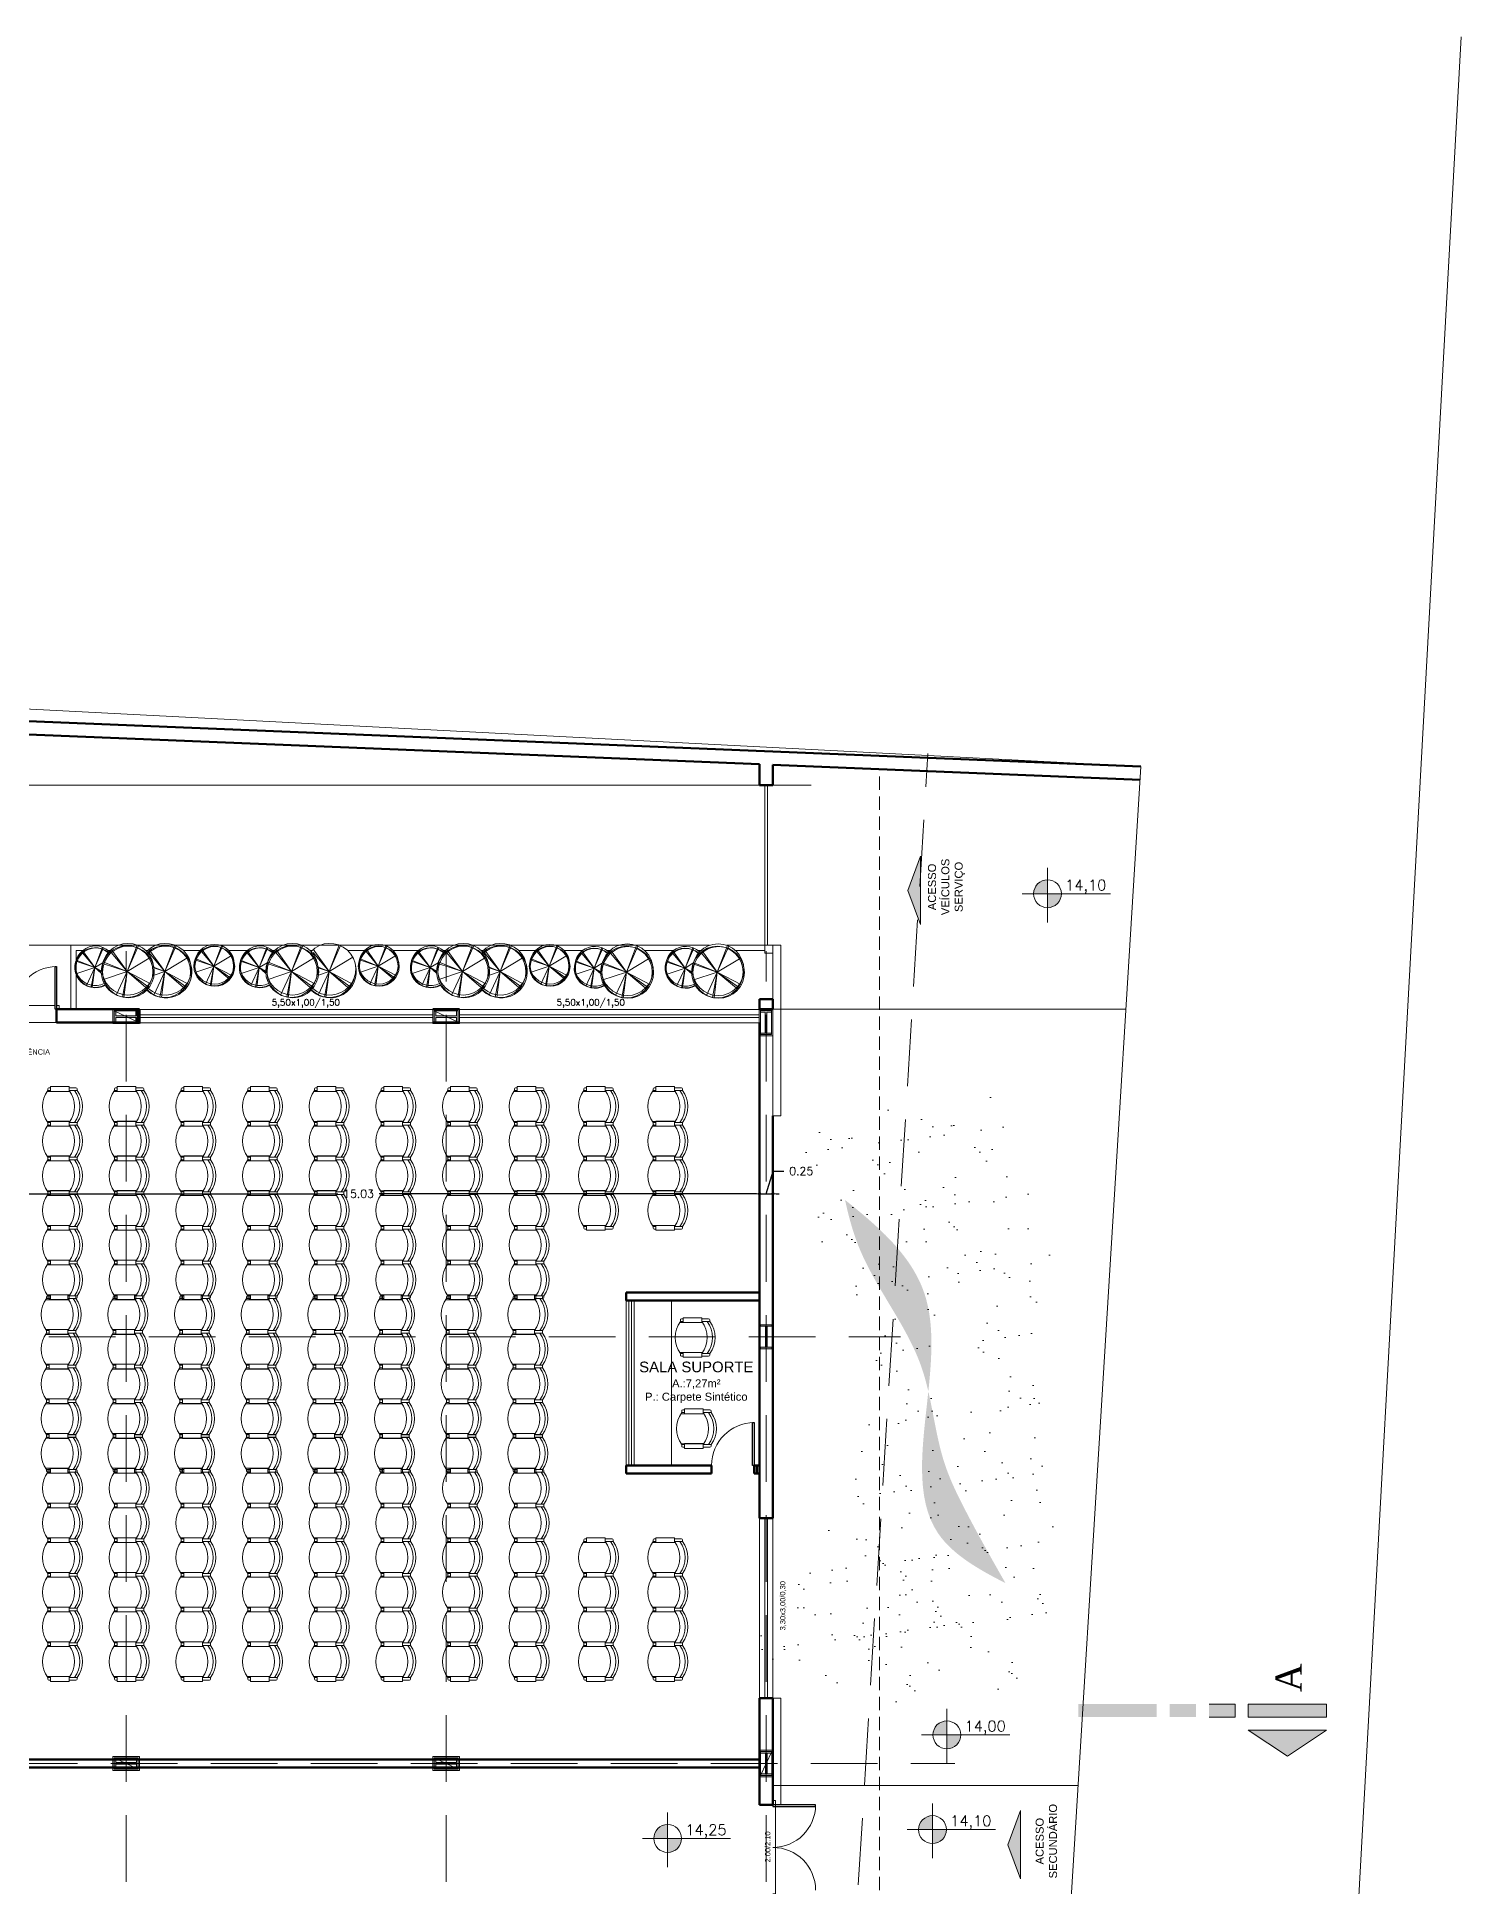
# Model space of a CAD drawing. Header units: millimetres. Extents: x 873 to 1072, y 159 to 369.
# Drawn here: x 973.61 to 1000.31, y 314.03 to 348.69 of the extents above; entities that cross this region are included whole.
import ezdxf

# ---------------------------------------------------------------- set-up
doc = ezdxf.new("R2010")
doc.units = ezdxf.units.MM
doc.header["$LTSCALE"] = 10
doc.header["$PDMODE"] = 34
for name, pattern in [('DASHDOT', [25.4, 12.7, -6.35, 0, -6.35]), ('DASHED2', [0.375, 0.25, -0.125]), ('HIDDEN2', [0.1875, 0.125, -0.0625])]:
    doc.linetypes.add(name, pattern=pattern)
doc.layers.get('0').update_dxf_attribs({"color": 90})
for name, color, linetype, lineweight in [('cinza 03', 252, 'Continuous', 13), ('COR1', 90, 'Continuous', 13), ('COTA', 90, 'Continuous', 9), ('linha estutura', 252, 'Continuous', 13), ('MOB', 90, 'Continuous', 13), ('MOBILIAR', 90, 'Continuous', 13), ('PAREDES 2', 50, 'Continuous', 50), ('Pilares', 16, 'Continuous', 20), ('pn 02', 16, 'Continuous', 20), ('PN-01', 90, 'Continuous', 13), ('PN-03', 180, 'Continuous', 30), ('ruas', 16, 'Continuous', 20), ('terreno', 16, 'Continuous', 20), ('texto', 16, 'Continuous', 20), ('TEXTO2', 90, 'Continuous', 15)]:
    doc.layers.add(name, color=color, linetype=linetype, lineweight=lineweight)
doc.styles.add('REGUA60', font='cityb___.ttf', dxfattribs={"width": 1.4})
doc.styles.get("Standard").update_dxf_attribs({"font": 'simplex.shx'})
doc.dimstyles.new('1-100', dxfattribs={"dimtxt": 0.15, "dimasz": 0.06, "dimexe": 0.2, "dimexo": 0.1, "dimgap": 0.1, "dimtad": 0, "dimzin": 0, "dimdsep": 46, "dimtxsty": 'Standard', "dimblk": 'DOT', "dimcen": 0.09, "dimclrd": 90, "dimclre": 90, "dimclrt": 16, "dimadec": 0, "dimazin": 0, "dimtfac": 1, "dimtofl": 0, "dimtmove": 0, "dimatfit": 3, "dimldrblk": 'DOT', "dimfxl": 0, "dimtolj": 1, "dimtzin": 0, "dimarcsym": 0})

# ---------------------------------------------------------------- blocks, each defined once
blk = doc.blocks.new('pilar')
at = {"layer": 'Pilares'}
blk.add_hatch(color=256, dxfattribs=at).paths.add_polyline_path([(-0.225, -0.025), (-0.225, -0.235), (-0.195, -0.235), (-0.195, -0.145), (0.195, -0.145), (0.195, -0.235), (0.225, -0.235), (0.225, -0.025), (0.195, -0.025), (0.195, -0.115), (-0.195, -0.115), (-0.195, -0.025)])
for p, q in [((-0.25, 0), (0.25, 0)), ((0.25, 0), (0.25, -0.26)), ((-0.25, 0), (-0.25, -0.26)), ((-0.25, -0.26), (0.25, -0.26)), ((-0.225, -0.025), (0.225, -0.025)), ((-0.225, -0.235), (0.225, -0.235))]:
    blk.add_line(p, q, dxfattribs=at)
at = {"layer": 'Pilares', "linetype": 'Continuous'}
for p, q in [((-0.195, -0.115), (-0.195, -0.025)), ((-0.195, -0.115), (0.195, -0.115)), ((-0.195, -0.235), (-0.195, -0.145)), ((-0.195, -0.145), (0.195, -0.145)), ((0.195, -0.115), (0.195, -0.025)), ((0.195, -0.235), (0.195, -0.145))]:
    blk.add_line(p, q, dxfattribs=at)
for points in [[(-0.195, -0.025), (-0.225, -0.025), (-0.225, -0.235), (-0.195, -0.235)], [(0.195, -0.235), (0.225, -0.235), (0.225, -0.025), (0.195, -0.025)]]:
    blk.add_lwpolyline(points, dxfattribs=at)
blk = doc.blocks.new('CADEIRA AUDI')
at = {"layer": 'MOBILIAR'}
for p, q in [((0.15, 0.35), (0.12, 0.35)), ((0.5, 0.37), (0.15, 0.37)), ((0.15, 0.28), (0.15, 0.37)), ((0.5, 0.28), (0.5, 0.37)), ((0.63, 0.35), (0.5, 0.35)), ((0.084, 0.277), (0.516, 0.277)), ((0.1, 0.33), (0.1, 0.3)), ((0.15, 0.3), (0.1, 0.3)), ((0.5, 0.28), (0.15, 0.28)), ((0.65, 0.3), (0.5, 0.3)), ((0.65, 0.3), (0.65, 0.33)), ((0.087, -0.283), (0.513, -0.283)), ((0.1, -0.3), (0.15, -0.3)), ((0.1, -0.3), (0.1, -0.33)), ((0.15, -0.28), (0.5, -0.28)), ((0.15, -0.37), (0.15, -0.28)), ((0.5, -0.37), (0.5, -0.28)), ((0.5, -0.3), (0.65, -0.3)), ((0.65, -0.33), (0.65, -0.3)), ((0.12, -0.35), (0.15, -0.35)), ((0.15, -0.37), (0.5, -0.37)), ((0.5, -0.35), (0.63, -0.35))]:
    blk.add_line(p, q, dxfattribs=at)
for centre, radius, start, end in [((0.12, 0.33), 0.02, 90, 180), ((0.63, 0.33), 0.02, 0, 90), ((0.5, 0), 0.5, 143.1301, 216.8699), ((0.1, 0), 0.5, 323.1301, 36.8699), ((0.2, 0), 0.5, 323.1301, 36.8699), ((0.25, 0), 0.5, 323.1301, 36.8699), ((0.12, -0.33), 0.02, 180, 270), ((0.63, -0.33), 0.02, 270, 0)]:
    blk.add_arc(centre, radius, start, end, dxfattribs=at)
blk = doc.blocks.new('Árvore-11')
for p, q in [((0, 0.01), (-0.64, 1.39)), ((0, 0.01), (-0.28, 1.51)), ((0, 0.01), (-0.19, 1.53)), ((0, 0.01), (-1.44, 0.49)), ((-1.44, -0.47), (0, 0.01)), ((0, 0.01), (-1.42, -0.56)), ((0, 0.01), (-0.93, -1.3)), ((0, 0.01), (-0.93, -1.11)), ((0, 0.01), (1.22, 1.04)), ((0, 0.01), (1.3, 0.94)), ((0, 0.01), (1.42, 0.76)), ((0, 0.01), (1.4, -0.83)), ((0, 0.01), (0.59, -1.55)), ((0, 0.01), (0.67, -1.52))]:
    blk.add_line(p, q)
for centre in [(0, 0.01), (0.05, -0.13), (0.08, 0.03)]:
    blk.add_circle(centre, 1.52)
blk = doc.blocks.new('_DOT')
at = {"color": 0, "linetype": 'ByBlock'}
blk.add_line((-0.5, 0), (-1, 0), dxfattribs=at)
at = {"color": 0, "linetype": 'ByBlock', "const_width": 0.5}
blk.add_lwpolyline([(-0.25, 0, 1), (0.25, 0, 1)], format="xyb", close=True, dxfattribs=at)
blk = doc.blocks.new('*D86')
at = {"layer": 'COTA', "color": 90, "lineweight": -2}
for p, q in [((987.155, 327.106), (987.155, 327.206)), ((972.12, 326.906), (972.12, 326.806)), ((972.18, 327.006), (979.251, 327.006)), ((987.095, 327.006), (980.023, 327.006))]:
    blk.add_line(p, q, dxfattribs=at)
at = {"layer": 'Defpoints', "color": 0}
for p in [(972.12, 327.006), (987.155, 327.006), (987.155, 327.006)]:
    blk.add_point(p, dxfattribs=at)
at = {"layer": 'COTA', "color": 90, "lineweight": -2, "xscale": 0.06, "yscale": 0.06, "zscale": 0.06, "rotation": 180}
blk.add_blockref('_DOT', (972.12, 327.006), dxfattribs=at)
at = {"layer": 'COTA', "color": 90, "lineweight": -2, "xscale": 0.06, "yscale": 0.06, "zscale": 0.06}
blk.add_blockref('_DOT', (987.155, 327.006), dxfattribs=at)
at = {"layer": 'COTA', "color": 16, "insert": (979.637, 327.006), "char_height": 0.15, "attachment_point": 5}
blk.add_mtext('\\A1;15.03', dxfattribs=at)
blk = doc.blocks.new('*D87')
at = {"layer": 'COTA', "color": 90, "lineweight": -2}
for p, q in [((987.155, 327.106), (987.155, 327.206)), ((987.28, 327.006), (987.407, 327.431)), ((987.405, 327.106), (987.405, 327.206)), ((987.407, 327.431), (987.607, 327.431)), ((987.095, 327.006), (987.035, 327.006)), ((987.155, 327.006), (987.405, 327.006)), ((987.465, 327.006), (987.525, 327.006))]:
    blk.add_line(p, q, dxfattribs=at)
at = {"layer": 'Defpoints', "color": 0}
for p in [(987.155, 327.006), (987.405, 327.006), (987.405, 327.006)]:
    blk.add_point(p, dxfattribs=at)
at = {"layer": 'COTA', "color": 90, "lineweight": -2, "xscale": 0.06, "yscale": 0.06, "zscale": 0.06}
blk.add_blockref('_DOT', (987.155, 327.006), dxfattribs=at)
at = {"layer": 'COTA', "color": 90, "lineweight": -2, "xscale": 0.06, "yscale": 0.06, "zscale": 0.06, "rotation": 180}
blk.add_blockref('_DOT', (987.405, 327.006), dxfattribs=at)
at = {"layer": 'COTA', "color": 16, "insert": (987.936, 327.431), "char_height": 0.15, "attachment_point": 5}
blk.add_mtext('\\A1;0.25', dxfattribs=at)

msp = doc.modelspace()

# ---------------------------------------------------------------- hatches: boundary and pattern name
at = {"layer": 'cinza 03'}
h = msp.add_hatch(color=256, dxfattribs=at)
h.paths.add_polyline_path([(992.553, 332.89, 0.414214), (992.291, 332.629), (992.553, 332.629)])
h.paths.add_polyline_path([(992.553, 332.368, 0.414214), (992.814, 332.629), (992.553, 332.629)])
h = msp.add_hatch(dxfattribs=at)
h.set_pattern_fill('AR-SAND', color=256, scale=0.02, angle=180, style=0)
h.set_pattern_definition([(217.5, (972.5733, 316.5363), (0.032, -0.978826), [0, -0.77216, 0, -0.8636, 0, -0.8255]), (187.5, (972.5733, 316.5363), (-0.89905, -1.43365), [0, -0.41656, 0, -0.69596, 0, -0.2667]), (147.5, (973.19814, 316.5363), (-1.581985, -0.002874), [0, -0.254, 0, -0.9144, 0, -1.1938]), (137.5, (973.1981, 316.5363), (-1.52711, -0.44586), [0, -0.127, 0, -0.59944, 0, -0.6858])])
h.paths.add_polyline_path([(987.478, 319.486), (986.983, 318.426), (989.883, 317.366), (991.015, 319.203), (990.449, 322.383), (990.732, 325.564), (989.6, 328.602), (987.69, 328.249), (988.327, 325.917), (989.388, 324.362), (988.893, 321.465)])
h = msp.add_hatch(dxfattribs=at)
h.set_pattern_fill('AR-SAND', color=256, scale=0.02, angle=180, style=0)
h.set_pattern_definition([(217.5, (974.4874, 316.7753), (0.032, -0.978826), [0, -0.77216, 0, -0.8636, 0, -0.8255]), (187.5, (974.4874, 316.7753), (-0.89905, -1.43365), [0, -0.41656, 0, -0.69596, 0, -0.2667]), (147.5, (975.1122, 316.7753), (-1.581985, -0.002874), [0, -0.254, 0, -0.9144, 0, -1.1938]), (137.5, (975.1122, 316.7753), (-1.52711, -0.44586), [0, -0.127, 0, -0.59944, 0, -0.6858])])
h.paths.add_polyline_path([(989.392, 319.725), (988.897, 318.665), (991.797, 317.605), (992.929, 319.442), (992.363, 322.623), (992.646, 325.803), (991.514, 328.841), (989.604, 328.488), (990.241, 326.156), (991.302, 324.601), (990.807, 321.704)])
h = msp.add_hatch(dxfattribs=at)
h.set_pattern_fill('AR-SAND', color=256, scale=0.0028, style=0)
h.set_pattern_definition([(37.5, (992.3581, 329.22533), (-0.0044801, 0.1370357), [0, -0.1081024, 0, -0.120904, 0, -0.11557]), (7.5, (992.3581, 329.22533), (0.1258665, 0.200711), [0, -0.0583184, 0, -0.0974344, 0, -0.037338]), (327.5, (992.27062, 329.22533), (0.2214779, 0.0004024), [0, -0.03556, 0, -0.128016, 0, -0.167132]), (317.5, (992.27062, 329.22533), (0.2137958, 0.0624202), [0, -0.01778, 0, -0.0839216, 0, -0.096012])])
edge = h.paths.add_edge_path()
edge.add_spline(control_points=[(990.319, 323.3), (990.387, 323.942), (990.455, 325.029), (989.897, 325.83), (989.608, 326.135)], knot_values=[2.017195, 2.017195, 2.017195, 2.017195, 4.538496, 6.321915, 6.321915, 6.321915, 6.321915], degree=3, periodic=0)
edge.add_line((989.608, 326.135), (989.546, 325.007))
edge.add_spline(control_points=[(989.546, 325.007), (989.789, 324.602), (990.12, 324.06), (990.283, 323.456), (990.319, 323.3)], knot_values=[6.117346, 6.117346, 6.117346, 6.117346, 8.122956, 8.811555, 8.811555, 8.811555, 8.811555], degree=3, periodic=0)
edge = h.paths.add_edge_path()
edge.add_spline(control_points=[(989.608, 326.135), (989.357, 326.401), (989.063, 326.648), (988.758, 326.889)], knot_values=[0.463896, 0.463896, 0.463896, 0.463896, 2.017195, 2.017195, 2.017195, 2.017195], degree=3, periodic=0)
edge.add_spline(control_points=[(988.758, 326.889), (988.824, 326.585), (989.001, 325.925), (989.352, 325.331), (989.546, 325.007)], knot_values=[8.811555, 8.811555, 8.811555, 8.811555, 10.139557, 11.743112, 11.743112, 11.743112, 11.743112], degree=3, periodic=0)
edge.add_line((989.546, 325.007), (989.608, 326.135))
edge = h.paths.add_edge_path()
edge.add_spline(control_points=[(991.766, 319.707), (991.507, 320.159), (991.098, 320.884), (990.522, 322.058), (990.424, 322.845), (990.319, 323.3)], knot_values=[0.547538, 0.547538, 0.547538, 0.547538, 2.784782, 4.116659, 6.117346, 6.117346, 6.117346, 6.117346], degree=3, periodic=0)
edge.add_spline(control_points=[(990.319, 323.3), (990.215, 322.309), (989.949, 320.722), (991.252, 319.968), (991.766, 319.707)], knot_values=[6.321915, 6.321915, 6.321915, 6.321915, 10.210746, 12.482761, 12.482761, 12.482761, 12.482761], degree=3, periodic=0)
h = msp.add_hatch(color=256, dxfattribs=at)
h.paths.add_polyline_path([(990.666, 317.124, 0.414214), (990.405, 316.863), (990.666, 316.863)])
h.paths.add_polyline_path([(990.666, 316.602, 0.414214), (990.928, 316.863), (990.666, 316.863)])
h = msp.add_hatch(color=256, dxfattribs=at)
h.paths.add_polyline_path([(985.432, 315.181, 0.414214), (985.171, 314.92), (985.432, 314.92)])
h.paths.add_polyline_path([(985.432, 314.658, 0.414214), (985.694, 314.92), (985.432, 314.92)])
h = msp.add_hatch(color=256, dxfattribs=at)
h.paths.add_polyline_path([(990.397, 315.348, 0.414214), (990.136, 315.087), (990.397, 315.087)])
h.paths.add_polyline_path([(990.397, 314.825, 0.414214), (990.659, 315.087), (990.397, 315.087)])
at = {"layer": 'Pilares'}
for points in [[(975.055, 330.432), (975.055, 330.222), (975.085, 330.222), (975.085, 330.312), (975.475, 330.312), (975.475, 330.222), (975.505, 330.222), (975.505, 330.432), (975.475, 330.432), (975.475, 330.342), (975.085, 330.342), (975.085, 330.432)], [(981.055, 330.432), (981.055, 330.222), (981.085, 330.222), (981.085, 330.312), (981.475, 330.312), (981.475, 330.222), (981.505, 330.222), (981.505, 330.432), (981.475, 330.432), (981.475, 330.342), (981.085, 330.342), (981.085, 330.432)], [(987.175, 324.102), (987.385, 324.102), (987.385, 324.132), (987.295, 324.132), (987.295, 324.522), (987.385, 324.522), (987.385, 324.552), (987.175, 324.552), (987.175, 324.522), (987.265, 324.522), (987.265, 324.132), (987.175, 324.132)], [(987.175, 316.102), (987.385, 316.102), (987.385, 316.132), (987.295, 316.132), (987.295, 316.522), (987.385, 316.522), (987.385, 316.552), (987.175, 316.552), (987.175, 316.522), (987.265, 316.522), (987.265, 316.132), (987.175, 316.132)], [(975.055, 316.432), (975.055, 316.222), (975.085, 316.222), (975.085, 316.312), (975.475, 316.312), (975.475, 316.222), (975.505, 316.222), (975.505, 316.432), (975.475, 316.432), (975.475, 316.342), (975.085, 316.342), (975.085, 316.432)], [(981.055, 316.432), (981.055, 316.222), (981.085, 316.222), (981.085, 316.312), (981.475, 316.312), (981.475, 316.222), (981.505, 316.222), (981.505, 316.432), (981.475, 316.432), (981.475, 316.342), (981.085, 316.342), (981.085, 316.432)]]:
    msp.add_hatch(color=256, dxfattribs=at).paths.add_polyline_path(points)
at = {"layer": 'PN-01'}
for points in [[(989.936, 332.693), (990.174, 332.054), (990.174, 333.332)], [(991.807, 314.804), (992.045, 314.165), (992.045, 315.443)]]:
    msp.add_hatch(color=256, dxfattribs=at).paths.add_polyline_path(points)
at = {"layer": 'PN-01', "ltscale": 0.05}
h = msp.add_hatch(color=256, dxfattribs=at)
h.paths.add_polyline_path([(997.051, 316.461), (997.786, 316.951), (996.316, 316.951)])
h.paths.add_polyline_path([(996.316, 317.196), (997.786, 317.196), (997.786, 317.441), (996.316, 317.441)])
h.paths.add_polyline_path([(995.581, 317.196), (996.071, 317.196), (996.071, 317.441), (995.581, 317.441)])
h.paths.add_polyline_path([(994.846, 317.196), (995.336, 317.196), (995.336, 317.441), (994.846, 317.441)])
h.paths.add_polyline_path([(993.877, 317.196), (994.601, 317.196), (994.601, 317.441), (993.877, 317.441)])
h.paths.add_polyline_path([(993.131, 317.196), (993.877, 317.196), (993.877, 317.441), (993.131, 317.441)])

# ---------------------------------------------------------------- linework, layer by layer
at = {"layer": 'cinza 03'}
for p, q in [((969.28, 334.664), (988.123, 334.664)), ((986.218, 331.664), (970.722, 331.664)), ((974.246, 330.464), (974.246, 331.664)), ((974.246, 330.464), (974.246, 331.664)), ((974.346, 330.464), (974.346, 331.564)), ((974.461, 331.564), (974.346, 331.564)), ((974.975, 331.564), (974.945, 331.564)), ((975.832, 331.664), (975.496, 331.664)), ((975.68, 331.564), (975.649, 331.564)), ((978.21, 331.664), (976.202, 331.664)), ((976.663, 331.564), (976.355, 331.564)), ((977.543, 331.564), (977.206, 331.564)), ((978.057, 331.564), (978.027, 331.564)), ((978.914, 331.664), (978.578, 331.664)), ((978.762, 331.564), (978.731, 331.564)), ((979.904, 331.664), (979.284, 331.664)), ((979.745, 331.564), (979.437, 331.564)), ((981.415, 331.664), (980.128, 331.664)), ((980.748, 331.564), (980.288, 331.564)), ((981.262, 331.564), (981.233, 331.564)), ((982.12, 331.664), (981.784, 331.664)), ((981.967, 331.564), (981.937, 331.564)), ((983.11, 331.664), (982.489, 331.664)), ((982.95, 331.564), (982.642, 331.564)), ((984.514, 331.664), (983.334, 331.664)), ((983.834, 331.564), (983.493, 331.564)), ((984.346, 331.564), (984.295, 331.564)), ((985.218, 331.664), (984.833, 331.664)), ((985.538, 331.564), (985.001, 331.564)), ((986.05, 331.564), (985.999, 331.564)), ((987.255, 331.664), (986.537, 331.664)), ((987.255, 331.564), (986.705, 331.564)), ((981.03, 330.214), (981.03, 330.464)), ((981.53, 330.214), (981.53, 330.464))]:
    msp.add_line(p, q, dxfattribs=at)
for centre, start, end in [((973.977, 330.464), 90, 180), ((987.055, 321.915), 90, 180), ((987.405, 315.552), 270, 0), ((987.405, 313.952), 0, 90)]:
    msp.add_arc(centre, 0.8, start, end, dxfattribs=at)
at = {"layer": 'COTA'}
for p, q in [((992.553, 333.117), (992.553, 332.091)), ((992.078, 332.629), (993.732, 332.629)), ((990.666, 317.351), (990.666, 316.325)), ((990.192, 316.863), (991.845, 316.863)), ((990.397, 315.575), (990.397, 314.549)), ((985.432, 315.408), (985.432, 314.382)), ((989.923, 315.087), (991.576, 315.087)), ((984.958, 314.92), (986.611, 314.92))]:
    msp.add_line(p, q, dxfattribs=at)
for centre in [(992.553, 332.629), (990.666, 316.863), (985.432, 314.92), (990.397, 315.087)]:
    msp.add_circle(centre, 0.261, dxfattribs=at)
at = {"layer": 'linha estutura', "linetype": 'DASHED2', "ltscale": 0.5}
for p, q in [((975.28, 300.983), (975.28, 331.556)), ((981.28, 300.983), (981.28, 331.556)), ((987.28, 300.983), (987.28, 331.556)), ((904.456, 324.327), (989.796, 324.327)), ((907.49, 316.327), (990.814, 316.327))]:
    msp.add_line(p, q, dxfattribs=at)
at = {"layer": 'MOB'}
msp.add_line((985.505, 325.008), (985.505, 321.915), dxfattribs=at)
at = {"layer": 'PAREDES 2'}
for p, q in [((994.303, 335.014), (902.706, 338.755)), ((987.155, 335.056), (902.696, 338.505)), ((987.155, 334.664), (987.155, 335.056)), ((994.293, 334.765), (987.405, 335.046)), ((987.405, 334.664), (987.405, 335.046)), ((987.405, 334.664), (987.155, 334.664)), ((973.977, 330.464), (973.977, 330.214)), ((975.53, 330.464), (973.977, 330.464)), ((975.475, 330.342), (975.475, 330.432)), ((975.53, 330.197), (975.53, 330.464)), ((975.53, 330.457), (975.53, 330.197)), ((981.53, 330.464), (981.03, 330.464)), ((987.405, 330.464), (987.145, 330.464)), ((987.155, 330.464), (987.155, 330.655)), ((987.405, 330.655), (987.155, 330.655)), ((987.405, 330.464), (987.405, 330.655)), ((975.53, 330.214), (973.977, 330.214)), ((975.475, 330.222), (975.475, 330.312)), ((981.53, 330.214), (981.03, 330.214)), ((987.155, 330.214), (987.145, 330.214)), ((987.155, 328.464), (987.155, 330.214)), ((987.155, 328.464), (987.155, 320.927)), ((987.405, 328.464), (987.405, 320.927)), ((987.405, 328.464), (987.405, 320.927)), ((984.655, 325.158), (987.155, 325.158)), ((984.655, 325.008), (984.655, 325.158)), ((984.805, 325.008), (984.655, 325.008)), ((984.805, 325.008), (987.155, 325.008)), ((984.655, 321.765), (984.655, 321.915)), ((984.805, 321.915), (984.655, 321.915)), ((984.655, 321.765), (986.255, 321.765)), ((984.805, 321.915), (986.255, 321.915)), ((986.255, 321.915), (986.255, 321.765)), ((987.055, 321.915), (987.055, 321.765)), ((987.055, 321.915), (987.155, 321.915)), ((987.055, 321.915), (987.155, 321.915)), ((987.055, 321.765), (987.155, 321.765)), ((987.055, 321.765), (987.155, 321.765)), ((987.105, 321.915), (987.105, 321.765)), ((987.405, 320.927), (987.155, 320.927)), ((987.155, 317.552), (987.155, 315.552)), ((987.155, 317.552), (987.405, 317.552)), ((987.405, 315.552), (987.405, 317.552)), ((969.205, 316.402), (987.155, 316.402)), ((969.205, 316.252), (987.155, 316.252)), ((987.155, 315.552), (987.405, 315.552))]:
    msp.add_line(p, q, dxfattribs=at)
msp.add_lwpolyline([(975.475, 330.222), (975.505, 330.222), (975.505, 330.432), (975.475, 330.432)], dxfattribs=at)
at = {"layer": 'Pilares'}
for p, q in [((975.03, 330.457), (975.03, 330.197)), ((975.03, 330.457), (975.53, 330.457)), ((975.055, 330.432), (975.505, 330.432)), ((975.505, 330.222), (975.055, 330.432)), ((981.03, 330.457), (981.03, 330.197)), ((981.03, 330.457), (981.53, 330.457)), ((981.055, 330.432), (981.505, 330.432)), ((981.505, 330.222), (981.055, 330.432)), ((981.53, 330.457), (981.53, 330.197)), ((975.03, 330.197), (975.53, 330.197)), ((975.055, 330.222), (975.505, 330.222)), ((981.03, 330.197), (981.53, 330.197)), ((981.055, 330.222), (981.505, 330.222)), ((987.15, 316.577), (987.41, 316.577)), ((987.15, 316.077), (987.15, 316.577)), ((987.175, 316.102), (987.175, 316.552)), ((987.385, 316.552), (987.175, 316.102)), ((987.385, 316.102), (987.385, 316.552)), ((987.41, 316.077), (987.41, 316.577)), ((975.03, 316.457), (975.03, 316.197)), ((975.03, 316.457), (975.53, 316.457)), ((975.03, 316.197), (975.53, 316.197)), ((975.055, 316.432), (975.505, 316.432)), ((975.505, 316.222), (975.055, 316.432)), ((975.055, 316.222), (975.505, 316.222)), ((975.53, 316.457), (975.53, 316.197)), ((981.03, 316.457), (981.03, 316.197)), ((981.03, 316.457), (981.53, 316.457)), ((981.03, 316.197), (981.53, 316.197)), ((981.055, 316.432), (981.505, 316.432)), ((981.505, 316.222), (981.055, 316.432)), ((981.055, 316.222), (981.505, 316.222)), ((981.53, 316.457), (981.53, 316.197)), ((987.15, 316.077), (987.41, 316.077))]:
    msp.add_line(p, q, dxfattribs=at)
at = {"layer": 'Pilares', "linetype": 'Continuous'}
for p, q in [((975.085, 330.342), (975.085, 330.432)), ((975.085, 330.342), (975.475, 330.342)), ((981.085, 330.342), (981.085, 330.432)), ((981.085, 330.342), (981.475, 330.342)), ((981.475, 330.342), (981.475, 330.432)), ((975.085, 330.222), (975.085, 330.312)), ((975.085, 330.312), (975.475, 330.312)), ((981.085, 330.222), (981.085, 330.312)), ((981.085, 330.312), (981.475, 330.312)), ((981.475, 330.222), (981.475, 330.312)), ((987.265, 324.522), (987.175, 324.522)), ((987.265, 324.132), (987.265, 324.522)), ((987.295, 324.132), (987.295, 324.522)), ((987.385, 324.522), (987.295, 324.522)), ((987.265, 324.132), (987.175, 324.132)), ((987.385, 324.132), (987.295, 324.132)), ((987.265, 316.522), (987.175, 316.522)), ((987.265, 316.132), (987.265, 316.522)), ((987.295, 316.132), (987.295, 316.522)), ((987.385, 316.522), (987.295, 316.522)), ((975.085, 316.342), (975.085, 316.432)), ((975.085, 316.342), (975.475, 316.342)), ((975.085, 316.222), (975.085, 316.312)), ((975.085, 316.312), (975.475, 316.312)), ((975.475, 316.342), (975.475, 316.432)), ((975.475, 316.222), (975.475, 316.312)), ((981.085, 316.342), (981.085, 316.432)), ((981.085, 316.342), (981.475, 316.342)), ((981.085, 316.222), (981.085, 316.312)), ((981.085, 316.312), (981.475, 316.312)), ((981.475, 316.342), (981.475, 316.432)), ((981.475, 316.222), (981.475, 316.312)), ((987.265, 316.132), (987.175, 316.132)), ((987.385, 316.132), (987.295, 316.132))]:
    msp.add_line(p, q, dxfattribs=at)
for points in [[(975.085, 330.432), (975.055, 330.432), (975.055, 330.222), (975.085, 330.222)], [(981.085, 330.432), (981.055, 330.432), (981.055, 330.222), (981.085, 330.222)], [(981.475, 330.222), (981.505, 330.222), (981.505, 330.432), (981.475, 330.432)], [(987.385, 324.522), (987.385, 324.552), (987.175, 324.552), (987.175, 324.522)], [(987.175, 324.132), (987.175, 324.102), (987.385, 324.102), (987.385, 324.132)], [(987.385, 316.522), (987.385, 316.552), (987.175, 316.552), (987.175, 316.522)], [(975.085, 316.432), (975.055, 316.432), (975.055, 316.222), (975.085, 316.222)], [(975.475, 316.222), (975.505, 316.222), (975.505, 316.432), (975.475, 316.432)], [(981.085, 316.432), (981.055, 316.432), (981.055, 316.222), (981.085, 316.222)], [(981.475, 316.222), (981.505, 316.222), (981.505, 316.432), (981.475, 316.432)], [(987.175, 316.132), (987.175, 316.102), (987.385, 316.102), (987.385, 316.132)]]:
    msp.add_lwpolyline(points, dxfattribs=at)
at = {"layer": 'pn 02'}
for p, q in [((987.405, 331.664), (987.255, 331.664)), ((987.255, 331.664), (987.255, 331.514)), ((987.405, 331.514), (987.255, 331.514)), ((987.405, 328.464), (987.405, 331.664)), ((987.405, 331.664), (987.555, 331.664)), ((987.555, 328.464), (987.555, 331.664)), ((987.555, 328.464), (987.405, 328.464)), ((987.405, 317.552), (987.555, 317.552)), ((987.555, 315.552), (987.555, 317.552)), ((996.071, 317.441), (995.581, 317.441)), ((995.581, 317.196), (996.071, 317.196)), ((996.071, 317.441), (996.071, 317.196)), ((997.786, 317.441), (996.316, 317.441)), ((996.316, 317.441), (996.316, 317.196)), ((996.316, 317.196), (997.786, 317.196)), ((997.786, 317.196), (997.786, 317.441)), ((996.316, 316.951), (997.786, 316.951))]:
    msp.add_line(p, q, dxfattribs=at)
at = {"layer": 'pn 02', "ltscale": 0.05}
for q in [(996.316, 316.951), (996.316, 316.951), (997.051, 316.461)]:
    msp.add_line((997.786, 316.951), q, dxfattribs=at)
at = {"layer": 'PN-01', "linetype": 'HIDDEN2', "ltscale": 0.2}
msp.add_line((989.405, 302.702), (989.405, 334.964), dxfattribs=at)
at = {"layer": 'PN-01', "linetype": 'DASHDOT'}
for p, q in [((987.255, 331.664), (987.255, 334.664)), ((987.305, 331.664), (987.305, 334.664)), ((987.405, 330.464), (994.023, 330.464)), ((972.377, 330.214), (973.977, 330.214)), ((984.655, 321.915), (984.655, 325.008)), ((984.705, 321.915), (984.705, 325.008)), ((984.755, 321.915), (984.755, 325.008)), ((984.805, 321.915), (984.805, 325.008)), ((987.155, 320.927), (987.155, 317.552)), ((987.255, 320.927), (987.255, 317.552)), ((987.305, 317.552), (987.305, 320.927)), ((987.405, 317.552), (987.405, 320.927))]:
    msp.add_line(p, q, dxfattribs=at)
at = {"layer": 'PN-01'}
for p, q in [((974.692, 331.246), (974.345, 331.385)), ((974.692, 331.246), (974.464, 331.567)), ((974.692, 331.246), (974.464, 331.52)), ((974.692, 331.246), (974.836, 331.629)), ((974.692, 331.246), (974.856, 331.62)), ((976.003, 331.17), (975.706, 331.588)), ((976.003, 331.17), (975.706, 331.528)), ((976.003, 331.17), (976.19, 331.669)), ((976.003, 331.17), (976.217, 331.658)), ((976.003, 331.17), (976.448, 331.438)), ((977.774, 331.246), (977.427, 331.385)), ((977.774, 331.246), (977.546, 331.567)), ((977.774, 331.246), (977.546, 331.52)), ((977.774, 331.246), (977.918, 331.629)), ((977.774, 331.246), (977.938, 331.62)), ((979.085, 331.17), (978.788, 331.588)), ((979.085, 331.17), (978.788, 331.528)), ((979.085, 331.17), (979.272, 331.669)), ((979.085, 331.17), (979.298, 331.658)), ((979.085, 331.17), (979.53, 331.438)), ((980.98, 331.246), (980.632, 331.385)), ((980.98, 331.246), (980.751, 331.567)), ((980.98, 331.246), (980.751, 331.52)), ((980.98, 331.246), (981.123, 331.629)), ((980.98, 331.246), (981.144, 331.62)), ((982.29, 331.17), (981.993, 331.588)), ((982.29, 331.17), (981.993, 331.528)), ((982.29, 331.17), (982.477, 331.669)), ((982.29, 331.17), (982.504, 331.658)), ((982.29, 331.17), (982.736, 331.438)), ((984.054, 331.236), (983.706, 331.375)), ((984.054, 331.236), (983.825, 331.557)), ((984.054, 331.236), (983.825, 331.511)), ((984.054, 331.236), (984.198, 331.619)), ((984.054, 331.236), (984.218, 331.611)), ((985.758, 331.236), (985.41, 331.375)), ((985.758, 331.236), (985.529, 331.557)), ((985.758, 331.236), (985.529, 331.511)), ((985.758, 331.236), (985.902, 331.619)), ((985.758, 331.236), (985.922, 331.611)), ((974.692, 331.246), (974.338, 331.127)), ((974.339, 331.363), (974.692, 331.246)), ((974.692, 331.246), (974.535, 330.907)), ((974.692, 331.246), (974.624, 330.878)), ((974.692, 331.246), (974.646, 330.873)), ((974.692, 331.246), (974.842, 331.336)), ((974.692, 331.246), (974.814, 331.143)), ((974.692, 331.246), (974.813, 331.16)), ((974.692, 331.246), (974.813, 331.181)), ((976.003, 331.17), (975.796, 331.254)), ((975.797, 331.239), (976.003, 331.17)), ((976.003, 331.17), (975.798, 330.731)), ((976.003, 331.17), (975.805, 331.104)), ((976.003, 331.17), (975.914, 330.693)), ((976.003, 331.17), (975.943, 330.687)), ((976.003, 331.17), (976.391, 330.842)), ((976.003, 331.17), (976.418, 330.875)), ((976.003, 331.17), (976.454, 330.93)), ((977.774, 331.246), (977.42, 331.127)), ((977.421, 331.363), (977.774, 331.246)), ((977.774, 331.246), (977.616, 330.907)), ((977.774, 331.246), (977.706, 330.878)), ((977.774, 331.246), (977.728, 330.873)), ((977.774, 331.246), (977.924, 331.336)), ((977.774, 331.246), (977.895, 331.143)), ((977.774, 331.246), (977.895, 331.16)), ((977.774, 331.246), (977.895, 331.181)), ((979.085, 331.17), (978.878, 331.254)), ((978.879, 331.239), (979.085, 331.17)), ((979.085, 331.17), (978.88, 330.731)), ((979.085, 331.17), (978.887, 331.104)), ((979.085, 331.17), (978.996, 330.693)), ((979.085, 331.17), (979.025, 330.687)), ((979.085, 331.17), (979.473, 330.842)), ((979.085, 331.17), (979.5, 330.875)), ((979.085, 331.17), (979.535, 330.93)), ((980.98, 331.246), (980.625, 331.127)), ((980.626, 331.363), (980.98, 331.246)), ((980.98, 331.246), (980.822, 330.907)), ((980.98, 331.246), (980.911, 330.878)), ((980.98, 331.246), (980.933, 330.873)), ((980.98, 331.246), (981.129, 331.336)), ((980.98, 331.246), (981.101, 331.143)), ((980.98, 331.246), (981.1, 331.16)), ((980.98, 331.246), (981.1, 331.181)), ((982.29, 331.17), (982.083, 331.254)), ((982.084, 331.239), (982.29, 331.17)), ((982.29, 331.17), (982.085, 330.731)), ((982.29, 331.17), (982.092, 331.104)), ((982.29, 331.17), (982.201, 330.693)), ((982.29, 331.17), (982.23, 330.687)), ((982.29, 331.17), (982.679, 330.842)), ((982.29, 331.17), (982.705, 330.875)), ((982.29, 331.17), (982.741, 330.93)), ((983.7, 331.354), (984.054, 331.236)), ((984.054, 331.236), (983.7, 331.118)), ((984.054, 331.236), (983.896, 330.898)), ((984.054, 331.236), (983.985, 330.869)), ((984.054, 331.236), (984.007, 330.864)), ((984.054, 331.236), (984.203, 331.326)), ((984.054, 331.236), (984.175, 331.134)), ((984.054, 331.236), (984.174, 331.15)), ((984.054, 331.236), (984.174, 331.172)), ((985.404, 331.354), (985.758, 331.236)), ((985.758, 331.236), (985.404, 331.118)), ((985.758, 331.236), (985.6, 330.898)), ((985.758, 331.236), (985.689, 330.869)), ((985.758, 331.236), (985.711, 330.864)), ((985.758, 331.236), (985.907, 331.326)), ((985.758, 331.236), (985.879, 331.134)), ((985.758, 331.236), (985.878, 331.15)), ((985.758, 331.236), (985.878, 331.172)), ((981.03, 330.457), (975.53, 330.457)), ((981.03, 330.357), (975.53, 330.357)), ((987.145, 330.457), (981.53, 330.457)), ((987.145, 330.357), (981.53, 330.357)), ((981.03, 330.307), (975.53, 330.307)), ((981.03, 330.207), (975.53, 330.207)), ((987.145, 330.307), (981.53, 330.307)), ((987.145, 330.207), (981.53, 330.207))]:
    msp.add_line(p, q, dxfattribs=at)
at = {"layer": 'PN-01', "ltscale": 0.05}
msp.add_line((997.051, 316.461), (996.316, 316.951), dxfattribs=at)
at = {"layer": 'PN-01'}
for points in [[(989.936, 332.693), (990.174, 332.054), (990.174, 333.332)], [(991.807, 314.804), (992.045, 314.165), (992.045, 315.443)]]:
    msp.add_lwpolyline(points, close=True, dxfattribs=at)
at = {"layer": 'PN-01', "linetype": 'DASHDOT'}
for points in [[(973.947, 330.536), (972.407, 330.536)], [(974.027, 330.464), (974.027, 330.536), (973.977, 330.536)], [(987.405, 315.633), (987.455, 315.633), (987.455, 313.884), (987.405, 313.884)]]:
    msp.add_lwpolyline(points, dxfattribs=at)
at = {"layer": 'PN-01'}
for centre, radius, start, end in [((974.692, 331.246), 0.373, 48.6179, 300.2535), ((974.703, 331.28), 0.373, 46.3273, 296.2377), ((974.712, 331.241), 0.373, 51.334, 298.0897), ((976.017, 331.215), 0.485, 228.4226, 136.5923), ((976.003, 331.17), 0.485, 226.0625, 131.8172), ((976.028, 331.165), 0.485, 223.4461, 133.6573), ((977.774, 331.246), 0.373, 48.6179, 300.2535), ((977.785, 331.28), 0.373, 46.3273, 296.2377), ((977.794, 331.241), 0.373, 51.334, 298.0897), ((979.099, 331.215), 0.485, 228.4226, 136.5923), ((980.98, 331.246), 0.373, 48.6179, 300.2535), ((980.99, 331.28), 0.373, 46.3273, 296.2377), ((980.999, 331.241), 0.373, 51.334, 298.0897), ((982.304, 331.215), 0.485, 228.4226, 136.5923), ((982.29, 331.17), 0.485, 226.0625, 131.8172), ((982.316, 331.165), 0.485, 223.4461, 133.6573), ((984.054, 331.236), 0.373, 48.6179, 300.2535), ((984.064, 331.271), 0.373, 46.3273, 296.2377), ((984.073, 331.232), 0.373, 51.334, 298.0897), ((985.758, 331.236), 0.373, 48.6179, 300.2535), ((985.769, 331.271), 0.373, 46.3273, 296.2377), ((985.777, 331.232), 0.373, 51.334, 298.0897), ((979.085, 331.17), 0.485, 226.0625, 345.4664), ((979.11, 331.165), 0.485, 223.4461, 15.4482)]:
    msp.add_arc(centre, radius, start, end, dxfattribs=at)
at = {"layer": 'PN-03'}
for points in [[(973.977, 330.464), (973.947, 330.464), (973.947, 331.264), (973.977, 331.264)], [(987.055, 321.915), (987.025, 321.915), (987.025, 322.715), (987.055, 322.715)], [(987.405, 315.552), (987.405, 315.522), (988.205, 315.522), (988.205, 315.552)]]:
    msp.add_lwpolyline(points, close=True, dxfattribs=at)
at = {"layer": 'ruas'}
msp.add_lwpolyline([(1000.306, 348.691), (997.199, 292.148, -0.389955), (991.876, 287.156), (897.675, 286.947, -0.419344), (894.691, 290.699), (897.996, 348.691)], format="xyb", dxfattribs=at)
at = {"layer": 'terreno'}
for p, q in [((994.303, 335.014), (936.018, 338.02)), ((991.846, 295.09), (994.303, 335.014)), ((987.405, 315.916), (993.128, 315.916))]:
    msp.add_line(p, q, dxfattribs=at)
at = {"layer": 'terreno', "linetype": 'DASHED2', "ltscale": 0.5}
msp.add_line((987.853, 295.336), (990.311, 335.26), dxfattribs=at)

# ---------------------------------------------------------------- block references
at = {"layer": 'cinza 03'}
for p in [(973.71, 328.644), (974.96, 328.644), (976.21, 328.644), (977.46, 328.644), (978.71, 328.644), (979.96, 328.644), (981.21, 328.644), (982.46, 328.644), (983.76, 328.644), (985.06, 328.644), (973.71, 327.994), (974.96, 327.994), (976.21, 327.994), (977.46, 327.994), (978.71, 327.994), (979.96, 327.994), (981.21, 327.994), (982.46, 327.994), (983.76, 327.994), (985.06, 327.994), (973.71, 327.344), (974.96, 327.344), (976.21, 327.344), (977.46, 327.344), (978.71, 327.344), (979.96, 327.344), (981.21, 327.344), (982.46, 327.344), (983.76, 327.344), (985.06, 327.344), (973.71, 326.694), (974.96, 326.694), (976.21, 326.694), (977.46, 326.694), (978.71, 326.694), (979.96, 326.694), (981.21, 326.694), (982.46, 326.694), (983.76, 326.694), (985.06, 326.694), (973.71, 326.044), (974.96, 326.044), (976.21, 326.044), (977.46, 326.044), (978.71, 326.044), (979.96, 326.044), (981.21, 326.044), (982.46, 326.044), (973.71, 325.394), (974.96, 325.394), (976.21, 325.394), (977.46, 325.394), (978.71, 325.394), (979.96, 325.394), (981.21, 325.394), (982.46, 325.394), (973.685, 324.742), (974.935, 324.742), (976.185, 324.742), (977.435, 324.742), (978.685, 324.742), (979.935, 324.742), (981.185, 324.742), (982.435, 324.742), (973.685, 324.092), (974.935, 324.092), (976.185, 324.092), (977.435, 324.092), (978.685, 324.092), (979.935, 324.092), (981.185, 324.092), (982.435, 324.092), (973.685, 323.442), (974.935, 323.442), (976.185, 323.442), (977.435, 323.442), (978.685, 323.442), (979.935, 323.442), (981.185, 323.442), (982.435, 323.442), (973.685, 322.792), (974.935, 322.792), (976.185, 322.792), (977.435, 322.792), (978.685, 322.792), (979.935, 322.792), (981.185, 322.792), (982.435, 322.792)]:
    msp.add_blockref('CADEIRA AUDI', p, dxfattribs=at)
at = {"layer": 'cinza 03', "xscale": -1, "rotation": 180}
for p in [(973.685, 322.139), (974.935, 322.139), (976.185, 322.139), (977.435, 322.139), (978.685, 322.139), (979.935, 322.139), (981.185, 322.139), (982.435, 322.139), (973.71, 321.486), (974.96, 321.486), (976.21, 321.486), (977.46, 321.486), (978.71, 321.486), (979.96, 321.486), (981.21, 321.486), (982.46, 321.486), (973.71, 320.836), (974.96, 320.836), (976.21, 320.836), (977.46, 320.836), (978.71, 320.836), (979.96, 320.836), (981.21, 320.836), (982.46, 320.836), (973.71, 320.186), (974.96, 320.186), (976.21, 320.186), (977.46, 320.186), (978.71, 320.186), (979.96, 320.186), (981.21, 320.186), (982.46, 320.186), (983.76, 320.186), (985.06, 320.186), (973.71, 319.536), (974.96, 319.536), (976.21, 319.536), (977.46, 319.536), (978.71, 319.536), (979.96, 319.536), (981.21, 319.536), (982.46, 319.536), (983.76, 319.536), (985.06, 319.536), (973.71, 318.886), (974.96, 318.886), (976.21, 318.886), (977.46, 318.886), (978.71, 318.886), (979.96, 318.886), (981.21, 318.886), (982.46, 318.886), (983.76, 318.886), (985.06, 318.886), (973.71, 318.236), (974.96, 318.236), (976.21, 318.236), (977.46, 318.236), (978.71, 318.236), (979.96, 318.236), (981.21, 318.236), (982.46, 318.236), (983.76, 318.236), (985.06, 318.236)]:
    msp.add_blockref('CADEIRA AUDI', p, dxfattribs=at)
at = {"layer": 'COR1'}
for p in [(985.57, 324.313), (985.595, 322.603)]:
    msp.add_blockref('CADEIRA AUDI', p, dxfattribs=at)
at = {"layer": 'PN-01', "rotation": 180}
for p, xscale, yscale, zscale in [((975.298, 331.174), -0.3185, 0.3185, 0.3185), ((976.923, 331.276), -0.245, 0.245, 0.245), ((978.38, 331.174), -0.3185, 0.3185, 0.3185), ((980.005, 331.276), -0.245, 0.245, 0.245), ((981.585, 331.174), -0.3185, 0.3185, 0.3185), ((983.21, 331.276), -0.245, 0.245, 0.245), ((984.659, 331.164), -0.3185, 0.3185, 0.3185), ((986.363, 331.164), -0.3185, 0.3185, 0.3185)]:
    msp.add_blockref('Árvore-11', p, dxfattribs=dict(at, xscale=xscale, yscale=yscale, zscale=zscale))
at = {"layer": 'PN-01', "rotation": 90}
msp.add_blockref('pilar', (987.145, 330.214), dxfattribs=at)

# ---------------------------------------------------------------- texts
at = {"layer": 'COTA'}
for s, p in [('14,10', (992.885, 332.692)), ('14,00', (990.999, 316.926)), ('14,25', (985.765, 314.983)), ('14,10', (990.73, 315.15))]:
    msp.add_text(s, height=0.2, dxfattribs=at).set_placement(p)
at = {"layer": 'COTA', "attachment_point": 2}
for s, insert, char_height, width in [('{\\fArial|b0|i0|c0|p34;SAÍDA DE EMERGÊNCIA}', (973.039, 329.714), 0.1, 1.75232), ('{\\fArial|b0|i0|c0|p34;SALA SUPORTE\\P\\H0.75x;A.:7,27m²\\PP.: Carpete Sintético }', (985.969, 323.86), 0.2, 2.18881)]:
    msp.add_mtext(s, dxfattribs=dict(at, insert=insert, char_height=char_height, width=width))
at = {"layer": 'COTA', "char_height": 0.1, "width": 0.614, "attachment_point": 1, "rotation": 90}
for s, insert in [('{\\fArial|b0|i0|c0|p34;3,30x3,00/0,30}', (987.539, 318.821)), ('{\\fArial|b0|i0|c0|p34;2.00/2.10}', (987.258, 314.47))]:
    msp.add_mtext(s, dxfattribs=dict(at, insert=insert))
at = {"layer": 'pn 02', "ltscale": 0.05, "insert": (996.827, 317.666), "char_height": 0.49, "width": 3.686, "attachment_point": 1, "rotation": 90}
msp.add_mtext('{\\fTimes New Roman|b0|i0|c0|p18;A}', dxfattribs=at)
at = {"layer": 'texto'}
for p in [(978.008, 330.533), (983.35, 330.533)]:
    msp.add_text('5,50x1,00/1,50', height=0.12, dxfattribs=at).set_placement(p)
at = {"layer": 'TEXTO2', "char_height": 0.15, "attachment_point": 5, "rotation": 90, "style": 'REGUA60'}
for s, insert, width in [('{\\fArial|b0|i0|c0|p34;ACESSO \\PVEÍCULOS\\PSERVIÇO}', (990.661, 332.758), 1.80242), ('{\\fArial|b0|i0|c0|p34;ACESSO \\PSECUNDÁRIO}', (992.532, 314.87), 1.802)]:
    msp.add_mtext(s, dxfattribs=dict(at, insert=insert, width=width))

# ---------------------------------------------------------------- dimensions: what is measured, and where the dimension line sits
at = {"layer": 'COTA'}
for base, p1, p2, picture, middle in [((987.1546, 327.0058), (972.1197, 327.0058), (987.1546, 327.0058), '*D86', (979.6371, 327.0058)), ((987.405, 327.006), (987.155, 327.006), (987.405, 327.006), '*D87', (987.707, 327.431))]:
    dim = msp.add_linear_dim(base=base, p1=p1, p2=p2, dimstyle='1-100', override={"dimtmove": 1}, dxfattribs=at)
    dim.commit()
    dim.dimension.update_dxf_attribs({"geometry": picture, "text_midpoint": middle})

doc.saveas('drawing.dxf')
